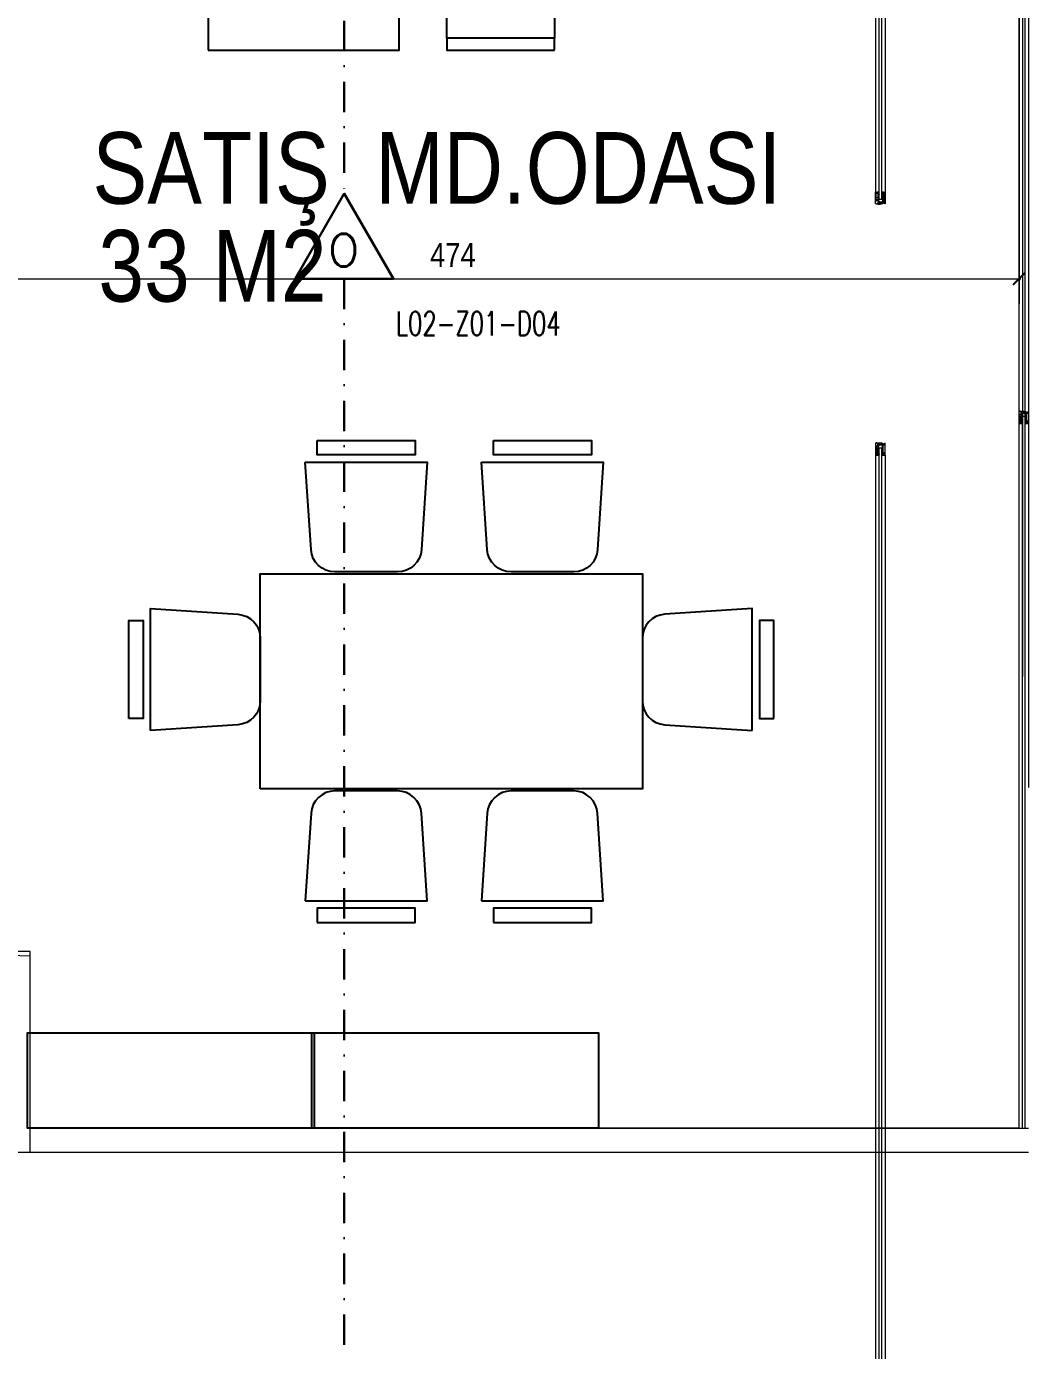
# Model space of a CAD drawing. Extents: x -3709 to 34975, y -230 to 8245.
# Drawn here: x 16881 to 17301, y 927 to 1482 of the extents above; entities that cross this region are included whole.
import ezdxf
from ezdxf.enums import TextEntityAlignment as Align

# ---------------------------------------------------------------- set-up
doc = ezdxf.new("R2010")
doc.units = 0
doc.linetypes.add('DASHDOT', pattern=[25.4, 12.7, -6.35, 0, -6.35])
doc.layers.get('0').update_dxf_attribs({"color": 9, "lineweight": 9})
doc.layers.get('Defpoints').update_dxf_attribs({"color": 9, "lineweight": 9})
for name, color, linetype, lineweight in [('0 @ 1', 9, 'Continuous', 9), ('05', 9, 'Continuous', 9), ('06D', 9, 'Continuous', 9), ('10', 9, 'Continuous', 9), ('14', 9, 'Continuous', 9), ('15', 9, 'Continuous', 9), ('E-DEDEKTÖR NUMARALARI', 20, 'Continuous', 30), ('E-KABLO', 7, 'Continuous', 30), ('E-OPTİK DUMAN DEDEKTÖRÜ', 7, 'Continuous', 30)]:
    doc.layers.add(name, color=color, linetype=linetype, lineweight=lineweight)
doc.styles.add('E-YAZI', font='txttw.shx')
doc.styles.add('MuuM_TEXT-STANDART', font='ARIALN.TTF')
doc.dimstyles.new('MuuM_DIM50', dxfattribs={"dimscale": 5, "dimtxt": 2, "dimasz": 1, "dimexe": 1, "dimexo": 1, "dimgap": 1, "dimtad": 1, "dimdec": 1, "dimrnd": 0.5, "dimdsep": 46, "dimtxsty": 'MuuM_TEXT-STANDART', "dimblk": 'ARCHTICK', "dimcen": 0, "dimdle": 0.15, "dimclrd": 256, "dimclre": 256, "dimclrt": 256, "dimadec": 0, "dimazin": 0, "dimtfac": 5, "dimtdec": 1, "dimtix": 1, "dimtmove": 2, "dimatfit": 3, "dimldrblk": 'DOT', "dimfxl": 3, "dimfxlon": 1, "dimtolj": 1, "dimlwd": -1, "dimlwe": -1, "dimarcsym": 0})
pattern_1 = [(225, (-604.72494, -2171.82614), (-0.0883883476, 0.0883883476), []), (135, (-604.72494, -2171.82614), (0.0883883476, 0.0883883476), [])]

# ---------------------------------------------------------------- blocks, each defined once
blk = doc.blocks.new('m-vw-sandalye')
at = {"lineweight": -3, "ltscale": 0.5}
blk.add_lwpolyline([(-20.5, 0), (20.5, 0), (20.5, -6), (-20.5, -6)], close=True, dxfattribs=at)
blk.add_lwpolyline([(-25.5, -9), (25.5, -9), (23.11, -45.65, -0.395265), (13.13, -55), (-13.13, -55, -0.395265), (-23.11, -45.65)], format="xyb", close=True, dxfattribs=at)
blk = doc.blocks.new('m-vw-bilgisayar')
at = {"lineweight": -3, "ltscale": 0.5}
for points in [[(32.8, 39.16), (35.47, 40.53), (53.74, 4.95), (51.08, 3.58)], [(15, 17.5), (25, 17.5), (25, -17.5), (15, -17.5)]]:
    blk.add_lwpolyline(points, close=True, dxfattribs=at)
blk.add_circle((43.27, 22.05), 6, dxfattribs=at)
blk = doc.blocks.new('m-vw-sandalye-02')
at = {"lineweight": -3, "ltscale": 0.5}
for points in [[(-22.5, 0), (-22.5, -5), (22.5, -5), (22.5, 0)], [(-22.5, -5), (22.5, -5), (22.5, -50), (-22.5, -50)]]:
    blk.add_lwpolyline(points, close=True, dxfattribs=at)
blk = doc.blocks.new('p-masa-dir')
at = {"lineweight": -3, "ltscale": 0.5}
blk.add_lwpolyline([(0, 0), (0, -80), (220, -80), (220, 0)], close=True, dxfattribs=at)
at = {"lineweight": -3, "extrusion": (0, 0, -1), "zscale": -1}
blk.add_blockref('m-vw-sandalye', (-110, 60), dxfattribs=at)
at = {"lineweight": -3, "ltscale": 0.5, "extrusion": (0, 0, -1), "zscale": -1, "rotation": 270}
blk.add_blockref('m-vw-bilgisayar', (-60, 0), dxfattribs=at)
at = {"lineweight": -3, "ltscale": 0.5, "rotation": 90}
blk.add_blockref('m-vw-sandalye-02', (0, -122.5), dxfattribs=at)
at = {"lineweight": -3, "ltscale": 0.5, "xscale": -1, "rotation": 270}
blk.add_blockref('m-vw-sandalye-02', (220, -122.5), dxfattribs=at)
blk = doc.blocks.new('p-strahle-alüminyumdoğramaprofili')
at = {"layer": '10'}
h = blk.add_hatch(dxfattribs=at)
h.set_pattern_fill('NET', color=256, angle=315, style=0)
h.set_pattern_definition(pattern_1)
h.paths.add_polyline_path([(-4.62, 2.65), (-4.68, 2.65), (-4.72, 2.75), (-4.72, 2.8), (-4.69, 2.8), (-4.69, 2.92), (-4.98, 2.92), (-4.98, 2.8), (-4.95, 2.8), (-4.99, 2.65), (-5.08, 2.66), (-5.25, 2.28), (-5.14, 2.28), (-5.14, 2.33), (-4.98, 2.52, 0.2599), (-4.9, 2.28), (-4.66, 2.28, 0.382682)])
h.paths.add_polyline_path([(-4.86, 2.52), (-4.67, 2.52, -2.16717)], flags=16)
h = blk.add_hatch(dxfattribs=at)
h.set_pattern_fill('NET', color=256, angle=315, style=0)
h.set_pattern_definition(pattern_1)
h.paths.add_polyline_path([(-4.62, 0.88), (-4.68, 0.88), (-4.72, 0.77), (-4.72, 0.73), (-4.69, 0.73), (-4.69, 0.6), (-4.98, 0.6), (-4.98, 0.73), (-4.95, 0.73), (-4.99, 0.88), (-5.08, 0.87), (-5.25, 1.24), (-5.14, 1.24), (-5.14, 1.2), (-4.98, 1.01, -0.2599), (-4.9, 1.24), (-4.66, 1.24, -0.382682)])
h.paths.add_polyline_path([(-4.86, 1), (-4.67, 1, 2.16717)], flags=16)
h = blk.add_hatch(dxfattribs=at)
h.set_pattern_fill('NET', color=256, angle=315, style=0)
h.set_pattern_definition([(225, (-608.45214, -2173.53612), (-0.0883883476, 0.0883883476), []), (135, (-608.45214, -2173.53612), (0.0883883476, 0.0883883476), [])])
h.paths.add_polyline_path([(-3.45, 2.28), (-3.45, 2.57), (-4.49, 2.57), (-4.49, 2.28)])
h = blk.add_hatch(dxfattribs=at)
h.set_pattern_fill('NET', color=256, angle=315, style=0)
h.set_pattern_definition([(225, (-608.45214, -2180.04526), (-0.0883883476, 0.0883883476), []), (135, (-608.45214, -2180.04526), (0.0883883476, 0.0883883476), [])])
h.paths.add_polyline_path([(-3.45, 0.93), (-3.45, 1.24), (-4.49, 1.24), (-4.49, 0.93)])
h = blk.add_hatch(dxfattribs=at)
h.set_pattern_fill('NET', color=256, angle=315, style=0)
h.set_pattern_definition([(225, (-629.50454, -2177.58922), (-0.0883883476, 0.0883883476), []), (135, (-629.50454, -2177.58922), (0.0883883476, 0.0883883476), [])])
h.paths.add_polyline_path([(0, 0.68), (0, 1.75), (-0.18, 1.75), (-0.18, 0.68)])
for points in [[(-5.08, 2.66), (-5.25, 2.28)], [(-5.09, 0.88), (-5.25, 1.24)], [(-4.98, 2.52), (-5.14, 2.33), (-5.14, 2.28)], [(-4.98, 1.01), (-5.14, 1.2), (-5.14, 1.24)], [(-4.92, 3.6), (-4.92, 3.16), (-4.61, 3.16), (-4.61, 2.87), (-4.52, 2.87), (-4.62, 2.65), (-4.68, 2.65), (-4.72, 2.75), (-4.72, 2.8), (-4.69, 2.8), (-4.69, 3.05), (-4.98, 3.05), (-4.98, 2.8), (-4.95, 2.8), (-4.99, 2.65), (-5.08, 2.66), (-5.07, 3.76), (-0.11, 3.76)], [(-4.69, 2.92), (-4.98, 2.92)], [(-4.71, 0.6), (-4.98, 0.6)], [(-2.83, 0.2), (-2.67, 0.2), (-2.67, -0.04), (-4.87, -0.04), (-4.87, 0.19), (-4.57, 0.19), (-4.57, 0.73), (-2.67, 0.73)], [(-4.52, 2.87), (-4.49, 2.87), (-4.49, 2.26)], [(-4.49, 0.93), (-4.49, 0.93), (-4.49, 1.26)], [(-3.45, 2.26), (-3.45, 2.57)], [(-3.45, 1.26), (-3.45, 0.93)], [(-2.08, 0.93), (-2.08, 2.57)], [(-0.18, 0.68), (0, 0.68), (0, 1.75)], [(-0.18, 1.75), (0, 1.75)]]:
    blk.add_lwpolyline(points, dxfattribs=at)
for points in [[(-0.18, 2.74), (-0.18, 2.21), (0, 2.21), (0, 2.08), (-0.18, 2.08), (-0.18, 0.43), (0, 0.43), (0, 0), (-0.12, 0), (-0.12, -0.24), (-5.09, -0.24), (-5.09, 0.88), (-4.98, 0.88), (-4.94, 0.7), (-4.99, 0.7), (-4.99, 0.33), (-4.71, 0.33), (-4.71, 0.88), (-4.56, 0.88), (-4.52, 0.93), (-1.28, 0.93), (-1.2, 1.22), (-0.9, 1.22), (-0.9, 0.62), (-0.58, 0.62), (-0.58, 2.74)], [(-2.03, 0.78), (-1.35, 0.78), (-1.35, 0.08), (-1.28, 0.04), (-1.28, -0.04), (-2.09, -0.04), (-2.09, 0.1), (-2.03, 0.15)]]:
    blk.add_lwpolyline(points, close=True, dxfattribs=at)
for points in [[(-0.57, 3.26), (-0.57, 3.62), (-4.89, 3.62), (-4.89, 3.65, 0.561743), (-4.97, 3.66, 0.595966), (-4.92, 3.6, -2.204878)], [(-4.67, 2.52), (-4.86, 2.52, 1)], [(-4.67, 1), (-4.86, 1, -1)], [(-4.61, 2.87), (-4.49, 3.45, -0.833203), (-4.18, 3.44, -0.447088)], [(-4.49, 2.57), (-1.23, 2.57, -0.414214), (-0.9, 2.25), (-0.9, 1.22)], [(-4.18, 3.44), (-4.18, 2.99, 0.414214), (-4.07, 2.89), (-0.82, 2.89), (-0.82, 3.62)], [(-2.67, 0.73), (-2.67, 0.32), (-2.83, 0.32, 1), (-2.83, 0.2, -1)], [(-0.11, 3.76), (-0.11, 3.62), (-0.45, 3.62), (-0.45, 3.14, -1), (-0.66, 3.14)], [(-0.66, 3.14, -0.305404), (-0.57, 3.26, -5.773092)]]:
    blk.add_lwpolyline(points, format="xyb", dxfattribs=at)
for centre, radius, start, end in [((-4.73, 2.47), 0.253, 168.6676, 234.1258), ((-4.73, 1.06), 0.253, 125.8742, 191.3324), ((-4.77, 2.44), 0.125, 139.5402, 40.4598), ((-4.77, 1.08), 0.125, 319.5402, 220.4598), ((-4.84, 2.48), 0.273, 305.9738, 36.4289), ((-4.84, 1.04), 0.273, 323.5711, 54.0262)]:
    blk.add_arc(centre, radius, start, end, dxfattribs=at)
blk = doc.blocks.new('m-çalışma dolap modül')
at = {"lineweight": -3, "ltscale": 0.5}
blk.add_lwpolyline([(0, 40), (120, 40), (120, 0), (0, 0)], close=True, dxfattribs=at)
blk = doc.blocks.new('_ArchTick')
at = {"color": 0, "linetype": 'ByBlock', "const_width": 0.15}
blk.add_lwpolyline([(-0.5, -0.5), (0.5, 0.5)], dxfattribs=at)
blk = doc.blocks.new('*D706')
at = {"transparency": 16777216}
for p, q in [((16822.1, 1376.04), (17297.6, 1376.04)), ((16822.85, 1377.04), (16822.85, 1371.04)), ((17296.85, 1377.04), (17296.85, 1371.04))]:
    blk.add_line(p, q, dxfattribs=at)
at = {"layer": 'Defpoints', "color": 0, "transparency": 16777216}
for p in [(16822.85, 1479.5), (17296.85, 1479.48), (17296.85, 1376.04)]:
    blk.add_point(p, dxfattribs=at)
at = {"transparency": 16777216, "xscale": 5, "yscale": 5, "zscale": 5, "rotation": 180}
blk.add_blockref('_ArchTick', (16822.85, 1376.04), dxfattribs=at)
at = {"transparency": 16777216, "xscale": 5, "yscale": 5, "zscale": 5}
blk.add_blockref('_ArchTick', (17296.85, 1376.04), dxfattribs=at)
at = {"transparency": 16777216, "insert": (17059.85, 1386.04), "char_height": 10, "attachment_point": 5, "style": 'MuuM_TEXT-STANDART'}
blk.add_mtext('\\A1;474', dxfattribs=at)
blk = doc.blocks.new('_Dot')
at = {"color": 0, "linetype": 'ByBlock', "lineweight": -2}
blk.add_line((-0.5, 0), (-1, 0), dxfattribs=at)
at = {"color": 0, "linetype": 'ByBlock', "const_width": 0.5}
blk.add_lwpolyline([(-0.25, 0, 1), (0.25, 0, 1)], format="xyb", close=True, dxfattribs=at)
blk = doc.blocks.new('*D705')
at = {"transparency": 16777216}
for p, q in [((17059.85, 1939.48), (17059.85, 1945.48)), ((17296.85, 1939.48), (17296.85, 1945.48)), ((17059.1, 1940.48), (17297.6, 1940.48))]:
    blk.add_line(p, q, dxfattribs=at)
at = {"layer": 'Defpoints', "color": 0, "transparency": 16777216}
for p in [(17296.85, 1940.48), (17059.85, 1376.04), (17296.85, 1376.04)]:
    blk.add_point(p, dxfattribs=at)
at = {"transparency": 16777216, "xscale": 5, "yscale": 5, "zscale": 5, "rotation": 180}
blk.add_blockref('_ArchTick', (17059.85, 1940.48), dxfattribs=at)
at = {"transparency": 16777216, "xscale": 5, "yscale": 5, "zscale": 5}
blk.add_blockref('_ArchTick', (17296.85, 1940.48), dxfattribs=at)
at = {"transparency": 16777216, "insert": (17178.35, 1950.59), "char_height": 10, "attachment_point": 5, "style": 'MuuM_TEXT-STANDART'}
blk.add_mtext('\\A1;237', dxfattribs=at)
blk = doc.blocks.new('100_OPTİK DUMAN DEDEKTÖRÜ 085')
at = {"layer": 'E-OPTİK DUMAN DEDEKTÖRÜ', "color": 4}
blk.add_lwpolyline([(2.059, 0), (0, 3.566), (-2.059, 0)], close=True, dxfattribs=at)
at = {"layer": 'E-OPTİK DUMAN DEDEKTÖRÜ', "color": 3, "style": 'E-YAZI'}
blk.add_text('O', height=1.36, dxfattribs=at).set_placement((-0.022, 1.201), align=Align.MIDDLE)
blk = doc.blocks.new('*U680')
at = {"layer": '06D'}
for points in [[(4.95, 4), (542.89, 4)], [(4.95, 0), (542.87, 0)]]:
    blk.add_lwpolyline(points, dxfattribs=at)
at = {"layer": '15'}
for points in [[(1.96, 2.5), (545.88, 2.5)], [(545.88, 1.5), (1.96, 1.5)]]:
    blk.add_lwpolyline(points, dxfattribs=at)
at = {"layer": '0 @ 1', "linetype": 'Continuous', "xscale": -1}
blk.add_blockref('p-strahle-alüminyumdoğramaprofili', (-0.12, 0.24), dxfattribs=at)
at = {"layer": '0 @ 1', "linetype": 'Continuous'}
blk.add_blockref('p-strahle-alüminyumdoğramaprofili', (547.96, 0.24), dxfattribs=at)
blk = doc.blocks.new('*U699')
at = {"layer": '06D'}
for points in [[(4.95, 4), (245.04, 4)], [(4.95, 0), (245.02, 0)]]:
    blk.add_lwpolyline(points, dxfattribs=at)
at = {"layer": '15'}
for points in [[(1.96, 2.5), (248.03, 2.5)], [(248.03, 1.5), (1.96, 1.5)]]:
    blk.add_lwpolyline(points, dxfattribs=at)
at = {"layer": '0 @ 1', "linetype": 'Continuous', "xscale": -1}
blk.add_blockref('p-strahle-alüminyumdoğramaprofili', (-0.12, 0.24), dxfattribs=at)
at = {"layer": '0 @ 1', "linetype": 'Continuous'}
blk.add_blockref('p-strahle-alüminyumdoğramaprofili', (250.11, 0.24), dxfattribs=at)

msp = doc.modelspace()

# ---------------------------------------------------------------- linework, layer by layer
for p, q in [((16882.84, 1020.5), (17300.84, 1020.5)), ((16882.84, 1010.5), (17300.84, 1010.5))]:
    msp.add_line(p, q)
msp.add_lwpolyline([(16822.84, 1710.5), (17296.86, 1710.48), (17296.84, 1020.5), (16882.84, 1020.5), (16882.84, 1092.5), (16822.84, 1094.5), (16822.86, 1710.5)])
at = {"layer": '05', "lineweight": -3}
msp.add_lwpolyline([(16979.21, 1162.53), (16979.21, 1252.53), (17139.21, 1252.53), (17139.21, 1162.53)], close=True, dxfattribs=at)
at = {"layer": '06D'}
msp.add_line((17296.84, 1315.54), (17296.84, 1020.5), dxfattribs=at)
for points in [[(17296.84, 1605.19), (17296.84, 1163.09)], [(17300.84, 1605.19), (17300.84, 1163.08)]]:
    msp.add_lwpolyline(points, dxfattribs=at)
at = {"layer": '14'}
msp.add_lwpolyline([(16804.84, 925.5), (16822.84, 925.5), (16822.84, 1010.5), (16882.84, 1010.5), (16882.84, 1094.5), (16822.84, 1094.5), (16822.84, 1174.5), (16804.84, 1174.5)], dxfattribs=at)
at = {"layer": '15'}
for p, q in [((17298.38, 1604.88), (17298.38, 1209.55)), ((17299.34, 1604.88), (17299.34, 1209.55)), ((17298.34, 1020.5), (17298.34, 1315.55)), ((17299.34, 1318.53), (17299.34, 1020.5))]:
    msp.add_line(p, q, dxfattribs=at)
at = {"layer": 'E-KABLO', "color": 6, "linetype": 'DASHDOT'}
for p, q in [((17014.34, 1560.54), (17014.34, 1411.69)), ((17014.34, 1376.04), (17014.34, 771))]:
    msp.add_line(p, q, dxfattribs=at)

# ---------------------------------------------------------------- block references
at = {"linetype": 'Continuous', "rotation": 270}
for name, p in [('*U699', (17236.84, 1657.39)), ('*U680', (17236.84, 1307.24))]:
    msp.add_blockref(name, p, dxfattribs=at)
at = {"layer": '0 @ 1', "linetype": 'Continuous', "xscale": -1, "rotation": 270}
msp.add_blockref('p-strahle-alüminyumdoğramaprofili', (17297.08, 1320.61), dxfattribs=at)
at = {"layer": '05', "lineweight": -3}
for name, p, rotation in [('p-masa-dir', (16957.37, 1471.75), 89.99999999999997), ('m-çalışma dolap modül', (17001.82, 1060.5), 180), ('m-çalışma dolap modül', (17120.8, 1060.5), 180)]:
    msp.add_blockref(name, p, dxfattribs=dict(at, rotation=rotation))
at = {"layer": '05', "lineweight": -3, "extrusion": (0, 0, -1), "xscale": -1, "zscale": -1}
for p in [(-17023.57, 1308.37), (-17097.32, 1308.37)]:
    msp.add_blockref('m-vw-sandalye', p, dxfattribs=at)
at = {"layer": '05', "lineweight": -3, "extrusion": (0, 0, -1), "xscale": -1, "zscale": -1, "rotation": 270}
msp.add_blockref('m-vw-sandalye', (-16924.21, 1212.53), dxfattribs=at)
at = {"layer": '05', "lineweight": -3, "extrusion": (0, 0, -1), "zscale": -1}
for p, rotation in [((-17194.21, 1212.53), 90.00000000000001), ((-17023.57, 1106.7), 180), ((-17097.32, 1106.7), 180)]:
    msp.add_blockref('m-vw-sandalye', p, dxfattribs=dict(at, rotation=rotation))
at = {"layer": 'E-OPTİK DUMAN DEDEKTÖRÜ', "xscale": 10, "yscale": 10, "zscale": 10}
msp.add_blockref('100_OPTİK DUMAN DEDEKTÖRÜ 085', (17014.34, 1376.04), dxfattribs=at)

# ---------------------------------------------------------------- texts
at = {"style": 'MuuM_TEXT-STANDART'}
for s, p in [('SATIŞ  MD.ODASI', (16908.98, 1407.45)), ('33 M2', (16911.46, 1366.51))]:
    msp.add_text(s, height=30, dxfattribs=at).set_placement(p)
at = {"layer": 'E-DEDEKTÖR NUMARALARI', "style": 'E-YAZI', "width": 0.7}
msp.add_text('L02-Z01-D04', height=10, dxfattribs=at).set_placement((17035.98, 1352.33))

# ---------------------------------------------------------------- dimensions: what is measured, and where the dimension line sits
for base, p1, p2, picture, middle in [((17296.85, 1940.48), (17059.85, 1376.04), (17296.85, 1376.04), '*D705', (17178.35, 1950.59)), ((17296.85, 1376.04), (16822.85, 1479.5), (17296.85, 1479.48), '*D706', (17059.85, 1386.04))]:
    dim = msp.add_linear_dim(base=base, p1=p1, p2=p2, dimstyle='MuuM_DIM50', override={"dimfxl": 0.2})
    dim.commit()
    dim.dimension.update_dxf_attribs({"geometry": picture, "text_midpoint": middle})

doc.saveas('drawing.dxf')
